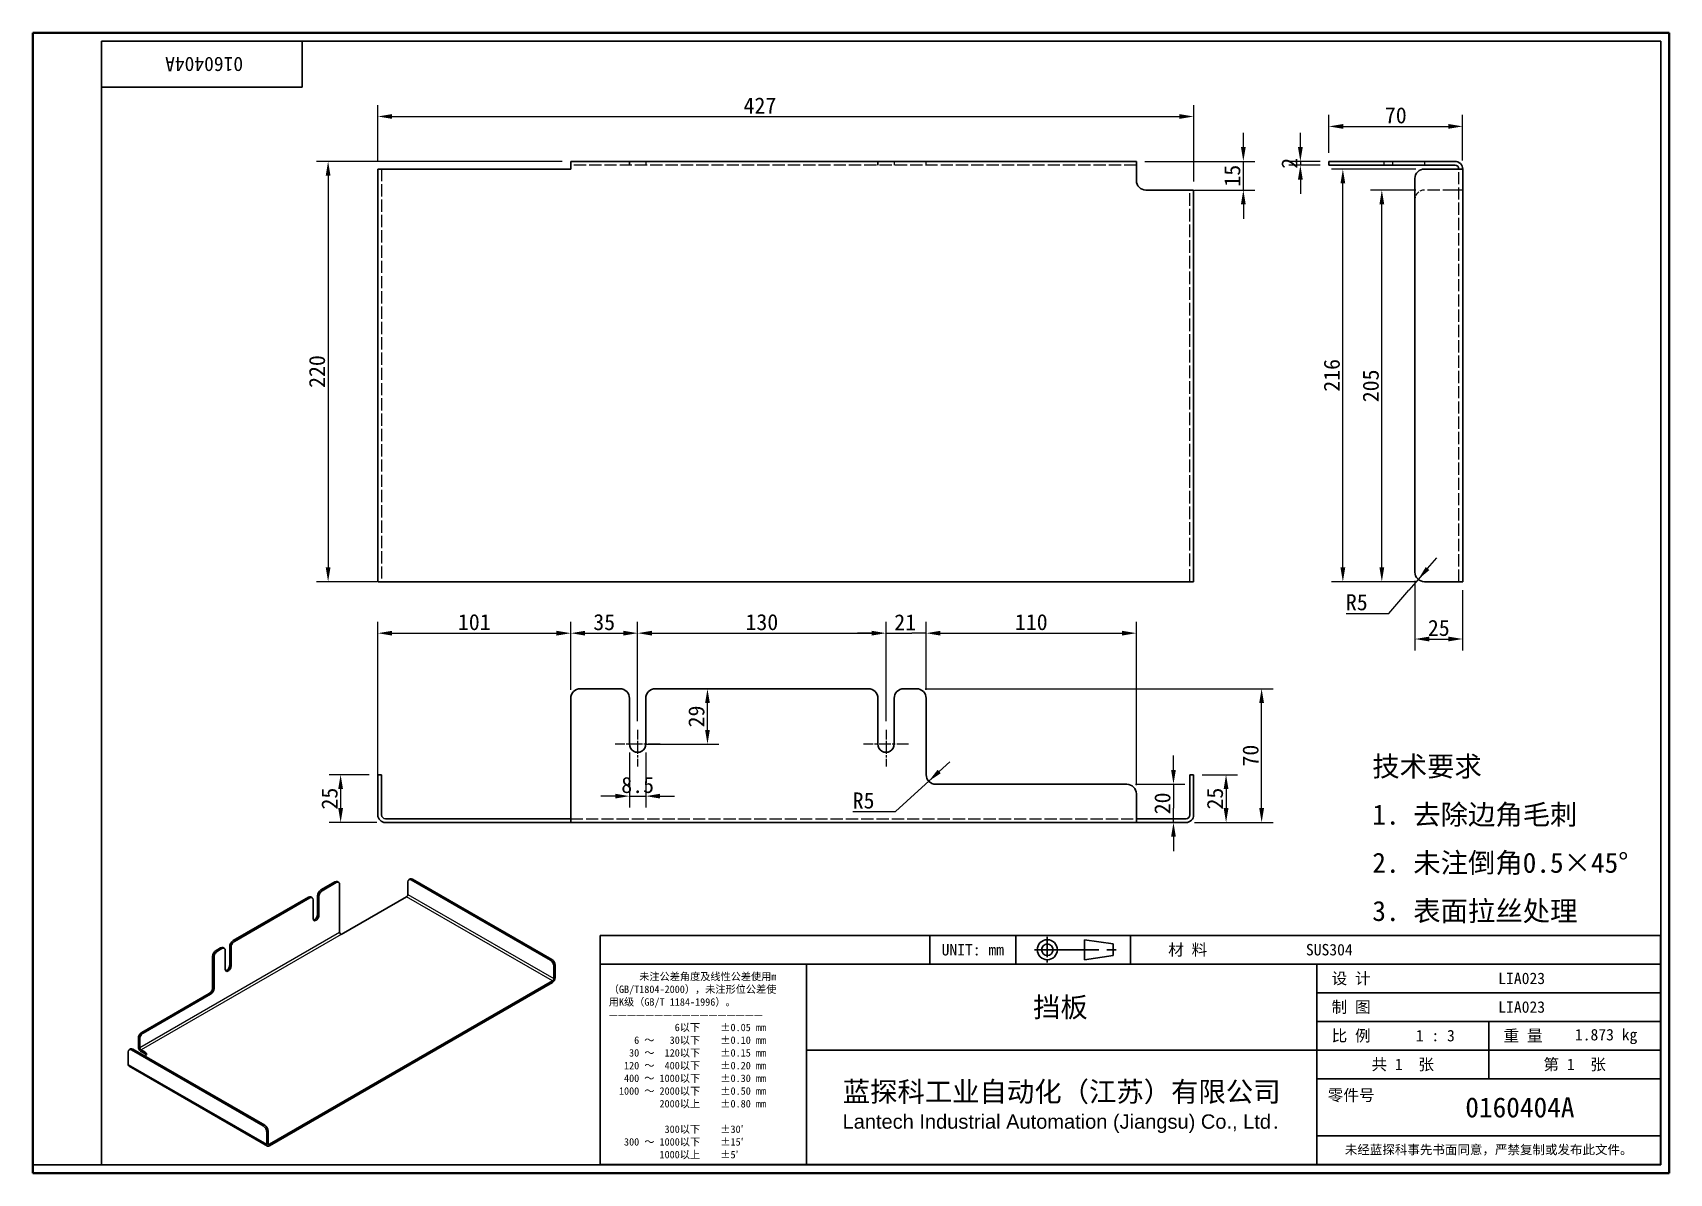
# Model space of a CAD drawing. Header units: millimetres. Extents: x 18 to 875, y 16 to 614.
import ezdxf
from ezdxf.enums import TextEntityAlignment as Align

# ---------------------------------------------------------------- set-up
doc = ezdxf.new("R2010")
doc.units = ezdxf.units.MM
doc.header["$LTSCALE"] = 3
doc.linetypes.add('CHAIN', pattern=[0.3543, 0.2362, -0.0295, 0.0591, -0.0295])
doc.linetypes.add('DASHED', pattern=[0.2067, 0.1654, -0.0413])
for name, color, linetype, lineweight in [('1', 7, 'Continuous', 18), ('可见 (ISO)', 7, 'Continuous', 25), ('可见窄的 (ISO)', 7, 'Continuous', 18), ('图框 (ISO)', 7, 'Continuous', 35), ('标题 (ISO)', 7, 'Continuous', 25)]:
    doc.layers.add(name, color=color, linetype=linetype, lineweight=lineweight)
for name, color, linetype, lineweight, true_color in [('中心标记 (ISO)', 1, 'CHAIN', 18, 0xff0000), ('尺寸 (ISO)', 7, 'Continuous', 18, 0x008000), ('符号 (ISO)', 7, 'Continuous', 18, 0x008000), ('隐藏 (ISO)', 5, 'DASHED', 18, 0x0000ff)]:
    doc.layers.add(name, color=color, linetype=linetype, lineweight=lineweight, true_color=true_color)
doc.styles.add('文本样式164', font='SimSun.ttf')
doc.styles.add('文本样式165', font='SimSun.ttf')
doc.styles.add('文本样式74', font='SimSun.ttf')
doc.styles.add('最新国标', font='simfang.ttf')
doc.styles.add('注释文本 (ISO)', font='simfang.ttf')
doc.dimstyles.new('默认 (GB)', dxfattribs={"dimscale": 3, "dimtxt": 2.8, "dimasz": 2.5, "dimexe": 2, "dimexo": 1.5, "dimgap": 0.5, "dimtad": 1, "dimtoh": 1, "dimdsep": 46, "dimtxsty": '最新国标', "dimcen": 0.09, "dimdle": 10, "dimclrd": 256, "dimclre": 256, "dimclrt": 256, "dimaunit": 1, "dimadec": 3, "dimazin": 2, "dimtfac": 0.535714, "dimtdec": 3, "dimtmove": 0, "dimatfit": 3, "dimfxl": 0, "dimtolj": 1, "dimlwd": -1, "dimlwe": -1, "dimarcsym": 0})

# ---------------------------------------------------------------- blocks, each defined once
blk = doc.blocks.new('图框 最新国标')
at = {"layer": '图框 (ISO)'}
for p, q in [((6, 7), (6, 204.5)), ((6, 204.5), (291.5, 204.5)), ((291.5, 204.5), (291.5, 5.5)), ((6, 7), (6, 5.5)), ((6, 7), (6, 5.5)), ((291.5, 5.5), (6, 5.5))]:
    blk.add_line(p, q, dxfattribs=at)
at = {"layer": '图框 (ISO)', "color": 7, "linetype": 'Continuous', "lineweight": 25}
for p, q in [((18, 203), (290, 203)), ((18, 7), (18, 203)), ((18, 203), (290, 203)), ((53, 203), (53, 195)), ((290, 203), (290, 7)), ((290, 203), (290, 7)), ((53, 195), (18, 195)), ((290, 7), (6, 7)), ((290, 7), (18, 7))]:
    blk.add_line(p, q, dxfattribs=at)
at = {"layer": '图框 (ISO)', "style": '文本样式74'}
blk.add_attdef('零件代号_001', (42.7, 200.25), '', height=2.5, rotation=180, dxfattribs=at)
blk = doc.blocks.new('标题栏 副本 副本 最新国标')
at = {"layer": '标题 (ISO)'}
for p, q in [((381.98, -183.84), (196.98, -183.84)), ((196.98, -183.84), (196.98, -223.84)), ((254.48, -183.84), (254.48, -188.84)), ((269.48, -183.84), (269.48, -188.84)), ((281.48, -188.09), (281.48, -184.59)), ((281.48, -184.59), (286.48, -185.34)), ((286.48, -185.34), (286.48, -187.34)), ((289.48, -183.84), (289.48, -188.84)), ((381.98, -223.84), (381.98, -183.84)), ((383.48, -183.84), (383.48, -225.34)), ((286.48, -187.34), (281.48, -188.09)), ((196.98, -188.84), (381.98, -188.84)), ((232.98, -188.84), (232.98, -223.84)), ((321.98, -188.84), (321.98, -223.84)), ((321.98, -193.84), (381.98, -193.84)), ((321.98, -198.84), (381.98, -198.84)), ((351.98, -198.84), (351.98, -208.84)), ((321.98, -203.84), (232.98, -203.84)), ((321.98, -203.84), (381.98, -203.84)), ((321.98, -208.84), (381.98, -208.84)), ((321.98, -218.84), (381.98, -218.84)), ((196.98, -223.84), (381.98, -223.84)), ((383.48, -225.34), (196.98, -225.34))]:
    blk.add_line(p, q, dxfattribs=at)
at = {"layer": '标题 (ISO)', "linetype": 'CHAIN', "ltscale": 5.000333}
blk.add_line((274.98, -184.09), (274.98, -188.59), dxfattribs=at)
at = {"layer": '标题 (ISO)', "linetype": 'CHAIN', "ltscale": 15.834605}
blk.add_line((272.73, -186.34), (286.98, -186.34), dxfattribs=at)
at = {"layer": '标题 (ISO)'}
for radius in [1.75, 1]:
    blk.add_circle((274.98, -186.34), radius, dxfattribs=at)
at = {"layer": '1', "style": '文本样式164'}
for s, p in [('UNIT: mm', (261.98, -186.34)), ('材 料', (299.48, -186.34)), ('设 计', (327.98, -191.34)), ('制 图', (327.98, -196.34)), ('比 例', (327.98, -201.34)), ('重 量', (357.98, -201.34)), ('共 1  张', (336.98, -206.34)), ('第 1  张', (366.98, -206.34))]:
    blk.add_text(s, height=2, dxfattribs=at).set_placement(p, align=Align.MIDDLE_CENTER)
at = {"layer": '标题 (ISO)', "style": '注释文本 (ISO)'}
for s, insert, char_height, attachment_point, line_spacing_factor in [('\\fSimSun|b0|i0;{\\H1.3000;      未注公差角度及线性公差使用m\\P}\\fSimSun|b0|i0;{\\H1.3000;（GB/T1804-2000），未注形位公差使\\P}\\fSimSun|b0|i0;{\\H1.3000;用K级（GB/T 1184-1996）。\\P}\\fSimSun|b0|i0;{\\H1.3000;—————————————————\\P}\\fSimSun|b0|i0;{\\H1.3000;             6以下    ±0.05 mm\\P}\\fSimSun|b0|i0;{\\H1.3000;     6 ～   30以下    ±0.10 mm\\P}\\fSimSun|b0|i0;{\\H1.3000;    30 ～  120以下    ±0.15 mm\\P}\\fSimSun|b0|i0;{\\H1.3000;   120 ～  400以下    ±0.20 mm\\P}\\fSimSun|b0|i0;{\\H1.3000;   400 ～ 1000以下    ±0.30 mm\\P}\\fSimSun|b0|i0;{\\H1.3000;  1000 ～ 2000以下    ±0.50 mm\\P}\\fSimSun|b0|i0;{\\H1.3000;          2000以上    ±0.80 mm\\P}\\fSimSun|b0|i0;{\\H1.3000;\\P}\\fSimSun|b0|i0;{\\H1.3000;           300以下    ±30′\\P}\\fSimSun|b0|i0;{\\H1.3000;   300 ～ 1000以下    ±15′\\P}\\fSimSun|b0|i0;{\\H1.3000;          1000以上    ±5′}', (198.48, -206.63), 1.3, 4, 1.023913), ('{\\fMicrosoft YaHei|b0|i0|c134|p34;\\H1.75x;蓝探科工业自动化（江苏）有限公司\\P\\fArial|b0|i0|c0|p34;\\H0.71429x;Lantech Industrial Automation (Jiangsu) Co., Ltd\\fFangSong|b0|i0|c134|p49;.\\H1.15195x; }', (277.48, -213.84), 2, 5, 0.978695)]:
    blk.add_mtext(s, dxfattribs=dict(at, insert=insert, char_height=char_height, attachment_point=attachment_point, line_spacing_factor=line_spacing_factor))
at = {"layer": '标题 (ISO)', "attachment_point": 5, "style": '注释文本 (ISO)'}
for s, insert, char_height in [('\\fFangSong|b0|i0;零件号', (327.98, -211.84), 2), ('\\fSimSun|b0|i0;{\\H1.6000;未经蓝探科事先书面同意，严禁复制或发布此文件。}', (351.98, -221.34), 1.6)]:
    blk.add_mtext(s, dxfattribs=dict(at, insert=insert, char_height=char_height))
at = {"layer": '标题 (ISO)'}
for tag, p, height, style in [('材料_001', (320.09, -187.33), 2, '注释文本 (ISO)'), ('设计人_001', (353.65, -192.33), 2, '注释文本 (ISO)'), ('库存编号_001', (272.5, -198.11), 3.5, '文本样式165'), ('设计人_001', (353.65, -197.33), 2, '注释文本 (ISO)'), ('视图比例_001', (339.26, -202.33), 2, '注释文本 (ISO)'), ('质量\\P3;_001', (367.02, -202.16), 2, '注释文本 (ISO)'), ('零件代号_001', (347.9, -215.59), 3.5, '文本样式165')]:
    blk.add_attdef(tag, p, '', height=height, dxfattribs=dict(at, style=style))
blk = doc.blocks.new('*D5')
at = {"layer": 'Defpoints', "color": 0, "transparency": 16777216}
for p in [(299.59, 546.15), (172.59, 326.15), (202.59, 326.15)]:
    blk.add_point(p, dxfattribs=at)
at = {"layer": '尺寸 (ISO)', "color": 116, "true_color": 0x00803f, "transparency": 16777216}
for p, q in [((295.09, 546.15), (166.59, 546.15)), ((172.59, 538.65), (172.59, 333.65)), ((198.09, 326.15), (166.59, 326.15))]:
    blk.add_line(p, q, dxfattribs=at)
for points in [[(171.34, 538.65), (173.84, 538.65), (172.59, 546.15)], [(171.34, 333.65), (173.84, 333.65), (172.59, 326.15)]]:
    blk.add_solid(points, dxfattribs=at)
at = {"layer": '尺寸 (ISO)', "transparency": 16777216, "insert": (166.84, 436.15), "char_height": 8.4, "attachment_point": 5, "rotation": 90, "style": '最新国标'}
blk.add_mtext('\\A1;220', dxfattribs=at)
blk = doc.blocks.new('*D6')
at = {"layer": 'Defpoints', "color": 0, "transparency": 16777216}
for p in [(625.59, 569.66), (198.59, 542.15), (625.59, 531.15)]:
    blk.add_point(p, dxfattribs=at)
at = {"layer": '尺寸 (ISO)', "color": 116, "true_color": 0x00803f, "transparency": 16777216}
for p, q in [((198.59, 546.65), (198.59, 575.66)), ((625.59, 535.65), (625.59, 575.66)), ((206.09, 569.66), (618.09, 569.66))]:
    blk.add_line(p, q, dxfattribs=at)
for points in [[(206.09, 570.91), (206.09, 568.41), (198.59, 569.66)], [(618.09, 570.91), (618.09, 568.41), (625.59, 569.66)]]:
    blk.add_solid(points, dxfattribs=at)
at = {"layer": '尺寸 (ISO)', "transparency": 16777216, "insert": (398.59, 575.41), "char_height": 8.4, "attachment_point": 5, "style": '最新国标'}
blk.add_mtext('\\A1;427', dxfattribs=at)
blk = doc.blocks.new('*D7')
at = {"layer": 'Defpoints', "color": 0, "transparency": 16777216}
for p in [(595.59, 546.15), (651.59, 546.15), (621.59, 531.15)]:
    blk.add_point(p, dxfattribs=at)
at = {"layer": '尺寸 (ISO)', "color": 116, "true_color": 0x00803f, "transparency": 16777216}
for p, q in [((651.59, 553.65), (651.59, 561.15)), ((600.09, 546.15), (657.59, 546.15)), ((651.59, 531.15), (651.59, 546.15)), ((626.09, 531.15), (657.59, 531.15)), ((651.59, 523.65), (651.59, 516.15))]:
    blk.add_line(p, q, dxfattribs=at)
for points in [[(650.34, 553.65), (652.84, 553.65), (651.59, 546.15)], [(650.34, 523.65), (652.84, 523.65), (651.59, 531.15)]]:
    blk.add_solid(points, dxfattribs=at)
at = {"layer": '尺寸 (ISO)', "transparency": 16777216, "insert": (645.84, 538.65), "char_height": 8.4, "attachment_point": 5, "rotation": 90, "style": '最新国标'}
blk.add_mtext('\\A1;15', dxfattribs=at)
blk = doc.blocks.new('*D8')
at = {"layer": 'Defpoints', "color": 0, "transparency": 16777216}
for p in [(703.67, 542.15), (746.37, 542.15), (746.37, 326.15)]:
    blk.add_point(p, dxfattribs=at)
at = {"layer": '尺寸 (ISO)', "color": 116, "true_color": 0x00803f, "transparency": 16777216}
for p, q in [((741.87, 542.15), (697.67, 542.15)), ((703.67, 333.65), (703.67, 534.65)), ((741.87, 326.15), (697.67, 326.15))]:
    blk.add_line(p, q, dxfattribs=at)
for points in [[(702.42, 534.65), (704.92, 534.65), (703.67, 542.15)], [(702.42, 333.65), (704.92, 333.65), (703.67, 326.15)]]:
    blk.add_solid(points, dxfattribs=at)
at = {"layer": '尺寸 (ISO)', "transparency": 16777216, "insert": (697.92, 434.15), "char_height": 8.4, "attachment_point": 5, "rotation": 90, "style": '最新国标'}
blk.add_mtext('\\A1;216', dxfattribs=at)
blk = doc.blocks.new('*D9')
at = {"layer": 'Defpoints', "color": 0, "transparency": 16777216}
for p in [(724.06, 531.15), (746.37, 531.15), (746.37, 326.15)]:
    blk.add_point(p, dxfattribs=at)
at = {"layer": '尺寸 (ISO)', "color": 116, "true_color": 0x00803f, "transparency": 16777216}
for p, q in [((741.87, 531.15), (718.06, 531.15)), ((724.06, 333.65), (724.06, 523.65)), ((741.87, 326.15), (718.06, 326.15))]:
    blk.add_line(p, q, dxfattribs=at)
for points in [[(722.81, 523.65), (725.31, 523.65), (724.06, 531.15)], [(722.81, 333.65), (725.31, 333.65), (724.06, 326.15)]]:
    blk.add_solid(points, dxfattribs=at)
at = {"layer": '尺寸 (ISO)', "transparency": 16777216, "insert": (718.31, 428.65), "char_height": 8.4, "attachment_point": 5, "rotation": 90, "style": '最新国标'}
blk.add_mtext('\\A1;205', dxfattribs=at)
blk = doc.blocks.new('*D10')
at = {"layer": 'Defpoints', "color": 0, "transparency": 16777216}
for p in [(741.37, 331.15), (766.37, 326.15), (766.37, 296.15)]:
    blk.add_point(p, dxfattribs=at)
at = {"layer": '尺寸 (ISO)', "color": 116, "true_color": 0x00803f, "transparency": 16777216}
for p, q in [((741.37, 326.65), (741.37, 290.15)), ((766.37, 321.65), (766.37, 290.15)), ((748.87, 296.15), (758.87, 296.15))]:
    blk.add_line(p, q, dxfattribs=at)
for points in [[(748.87, 297.4), (748.87, 294.9), (741.37, 296.15)], [(758.87, 297.4), (758.87, 294.9), (766.37, 296.15)]]:
    blk.add_solid(points, dxfattribs=at)
at = {"layer": '尺寸 (ISO)', "transparency": 16777216, "insert": (753.87, 301.9), "char_height": 8.4, "attachment_point": 5, "style": '最新国标'}
blk.add_mtext('\\A1;25', dxfattribs=at)
blk = doc.blocks.new('*D11')
at = {"layer": 'Defpoints', "color": 0, "transparency": 16777216}
for p in [(766.37, 564.46), (696.37, 546.15), (766.37, 542.15)]:
    blk.add_point(p, dxfattribs=at)
at = {"layer": '尺寸 (ISO)', "color": 116, "true_color": 0x00803f, "transparency": 16777216}
for p, q in [((696.37, 550.65), (696.37, 570.46)), ((766.37, 546.65), (766.37, 570.46)), ((703.87, 564.46), (758.87, 564.46))]:
    blk.add_line(p, q, dxfattribs=at)
for points in [[(703.87, 565.71), (703.87, 563.21), (696.37, 564.46)], [(758.87, 565.71), (758.87, 563.21), (766.37, 564.46)]]:
    blk.add_solid(points, dxfattribs=at)
at = {"layer": '尺寸 (ISO)', "transparency": 16777216, "insert": (731.37, 570.21), "char_height": 8.4, "attachment_point": 5, "style": '最新国标'}
blk.add_mtext('\\A1;70', dxfattribs=at)
blk = doc.blocks.new('*D12')
at = {"layer": 'Defpoints', "color": 0, "transparency": 16777216}
for p in [(681.43, 544.15), (696.37, 546.15), (696.37, 544.15)]:
    blk.add_point(p, dxfattribs=at)
at = {"layer": '尺寸 (ISO)', "color": 116, "true_color": 0x00803f, "transparency": 16777216}
for p, q in [((681.43, 553.65), (681.43, 561.15)), ((691.87, 546.15), (675.43, 546.15)), ((691.87, 544.15), (675.43, 544.15)), ((681.43, 546.15), (681.43, 544.15)), ((681.43, 536.65), (681.43, 529.15))]:
    blk.add_line(p, q, dxfattribs=at)
for points in [[(680.18, 553.65), (682.68, 553.65), (681.43, 546.15)], [(680.18, 536.65), (682.68, 536.65), (681.43, 544.15)]]:
    blk.add_solid(points, dxfattribs=at)
at = {"layer": '尺寸 (ISO)', "transparency": 16777216, "insert": (675.73, 545.15), "char_height": 8.4, "attachment_point": 5, "rotation": 90, "style": '最新国标'}
blk.add_mtext('\\A1;2', dxfattribs=at)
blk = doc.blocks.new('*D13')
at = {"layer": 'Defpoints', "color": 0, "transparency": 16777216}
for p in [(743.11, 327.37), (746.37, 331.15)]:
    blk.add_point(p, dxfattribs=at)
at = {"layer": '尺寸 (ISO)', "color": 116, "true_color": 0x00803f, "transparency": 16777216}
for p, q in [((748.01, 333.04), (752.91, 338.72)), ((743.11, 327.37), (738.2, 321.69)), ((746.37, 331.15), (743.11, 327.37)), ((727.75, 309.58), (738.2, 321.69)), ((705.39, 309.58), (727.75, 309.58))]:
    blk.add_line(p, q, dxfattribs=at)
blk.add_solid([(747.06, 333.86), (748.95, 332.23), (743.11, 327.37)], dxfattribs=at)
at = {"layer": '尺寸 (ISO)', "transparency": 16777216, "insert": (710.96, 315.33), "char_height": 8.4, "attachment_point": 5, "style": '最新国标'}
blk.add_mtext('\\A1;R5', dxfattribs=at)
blk = doc.blocks.new('*D14')
at = {"layer": 'Defpoints', "color": 0, "transparency": 16777216}
for p in [(299.59, 299.2), (299.59, 265.11), (198.59, 220.11)]:
    blk.add_point(p, dxfattribs=at)
at = {"layer": '尺寸 (ISO)', "color": 116, "true_color": 0x00803f, "transparency": 16777216}
for p, q in [((198.59, 224.61), (198.59, 305.2)), ((299.59, 269.61), (299.59, 305.2)), ((206.09, 299.2), (292.09, 299.2))]:
    blk.add_line(p, q, dxfattribs=at)
for points in [[(206.09, 300.45), (206.09, 297.95), (198.59, 299.2)], [(292.09, 300.45), (292.09, 297.95), (299.59, 299.2)]]:
    blk.add_solid(points, dxfattribs=at)
at = {"layer": '尺寸 (ISO)', "transparency": 16777216, "insert": (249.09, 304.95), "char_height": 8.4, "attachment_point": 5, "style": '最新国标'}
blk.add_mtext('\\A1;101', dxfattribs=at)
blk = doc.blocks.new('*D15')
at = {"layer": 'Defpoints', "color": 0, "transparency": 16777216}
for p in [(334.59, 299.2), (299.59, 265.11), (334.59, 248.61)]:
    blk.add_point(p, dxfattribs=at)
at = {"layer": '尺寸 (ISO)', "color": 116, "true_color": 0x00803f, "transparency": 16777216}
for p, q in [((299.59, 269.61), (299.59, 305.2)), ((334.59, 253.11), (334.59, 305.2)), ((307.09, 299.2), (327.09, 299.2))]:
    blk.add_line(p, q, dxfattribs=at)
for points in [[(307.09, 300.45), (307.09, 297.95), (299.59, 299.2)], [(327.09, 300.45), (327.09, 297.95), (334.59, 299.2)]]:
    blk.add_solid(points, dxfattribs=at)
at = {"layer": '尺寸 (ISO)', "transparency": 16777216, "insert": (317.09, 304.95), "char_height": 8.4, "attachment_point": 5, "style": '最新国标'}
blk.add_mtext('\\A1;35', dxfattribs=at)
blk = doc.blocks.new('*D16')
at = {"layer": 'Defpoints', "color": 0, "transparency": 16777216}
for p in [(464.59, 299.2), (334.59, 248.61), (464.59, 248.61)]:
    blk.add_point(p, dxfattribs=at)
at = {"layer": '尺寸 (ISO)', "color": 116, "true_color": 0x00803f, "transparency": 16777216}
for p, q in [((334.59, 253.11), (334.59, 305.2)), ((464.59, 253.11), (464.59, 305.2)), ((342.09, 299.2), (457.09, 299.2))]:
    blk.add_line(p, q, dxfattribs=at)
for points in [[(342.09, 300.45), (342.09, 297.95), (334.59, 299.2)], [(457.09, 300.45), (457.09, 297.95), (464.59, 299.2)]]:
    blk.add_solid(points, dxfattribs=at)
at = {"layer": '尺寸 (ISO)', "transparency": 16777216, "insert": (399.59, 304.95), "char_height": 8.4, "attachment_point": 5, "style": '最新国标'}
blk.add_mtext('\\A1;130', dxfattribs=at)
blk = doc.blocks.new('*D17')
at = {"layer": 'Defpoints', "color": 0, "transparency": 16777216}
for p in [(485.59, 299.2), (485.59, 265.11), (464.59, 248.61)]:
    blk.add_point(p, dxfattribs=at)
at = {"layer": '尺寸 (ISO)', "color": 116, "true_color": 0x00803f, "transparency": 16777216}
for p, q in [((464.59, 253.11), (464.59, 305.2)), ((485.59, 269.61), (485.59, 305.2)), ((457.09, 299.2), (449.59, 299.2)), ((464.59, 299.2), (472.09, 299.2)), ((472.09, 299.2), (478.09, 299.2)), ((485.59, 299.2), (478.09, 299.2)), ((493.09, 299.2), (500.59, 299.2))]:
    blk.add_line(p, q, dxfattribs=at)
for points in [[(457.09, 300.45), (457.09, 297.95), (464.59, 299.2)], [(493.09, 300.45), (493.09, 297.95), (485.59, 299.2)]]:
    blk.add_solid(points, dxfattribs=at)
at = {"layer": '尺寸 (ISO)', "transparency": 16777216, "insert": (474.59, 304.9), "char_height": 8.4, "attachment_point": 5, "style": '最新国标'}
blk.add_mtext('\\A1;21', dxfattribs=at)
blk = doc.blocks.new('*D18')
at = {"layer": 'Defpoints', "color": 0, "transparency": 16777216}
for p in [(595.59, 299.2), (485.59, 265.11), (595.59, 215.11)]:
    blk.add_point(p, dxfattribs=at)
at = {"layer": '尺寸 (ISO)', "color": 116, "true_color": 0x00803f, "transparency": 16777216}
for p, q in [((485.59, 269.61), (485.59, 305.2)), ((595.59, 219.61), (595.59, 305.2)), ((493.09, 299.2), (588.09, 299.2))]:
    blk.add_line(p, q, dxfattribs=at)
for points in [[(493.09, 300.45), (493.09, 297.95), (485.59, 299.2)], [(588.09, 300.45), (588.09, 297.95), (595.59, 299.2)]]:
    blk.add_solid(points, dxfattribs=at)
at = {"layer": '尺寸 (ISO)', "transparency": 16777216, "insert": (540.59, 304.95), "char_height": 8.4, "attachment_point": 5, "style": '最新国标'}
blk.add_mtext('\\A1;110', dxfattribs=at)
blk = doc.blocks.new('*D19')
at = {"layer": 'Defpoints', "color": 0, "transparency": 16777216}
for p in [(590.59, 220.11), (615.02, 200.11), (621.59, 200.11)]:
    blk.add_point(p, dxfattribs=at)
at = {"layer": '尺寸 (ISO)', "color": 116, "true_color": 0x00803f, "transparency": 16777216}
for p, q in [((615.02, 227.61), (615.02, 235.11)), ((595.09, 220.11), (621.02, 220.11)), ((615.02, 220.11), (615.02, 212.61)), ((615.02, 212.61), (615.02, 207.61)), ((615.02, 200.11), (615.02, 207.61)), ((617.09, 200.11), (609.02, 200.11)), ((615.02, 192.61), (615.02, 185.11))]:
    blk.add_line(p, q, dxfattribs=at)
for points in [[(613.77, 227.61), (616.27, 227.61), (615.02, 220.11)], [(613.77, 192.61), (616.27, 192.61), (615.02, 200.11)]]:
    blk.add_solid(points, dxfattribs=at)
at = {"layer": '尺寸 (ISO)', "transparency": 16777216, "insert": (609.27, 210.11), "char_height": 8.4, "attachment_point": 5, "rotation": 90, "style": '最新国标'}
blk.add_mtext('\\A1;20', dxfattribs=at)
blk = doc.blocks.new('*D20')
at = {"layer": 'Defpoints', "color": 0, "transparency": 16777216}
for p in [(480.59, 270.11), (661.15, 270.11), (621.59, 200.11)]:
    blk.add_point(p, dxfattribs=at)
at = {"layer": '尺寸 (ISO)', "color": 116, "true_color": 0x00803f, "transparency": 16777216}
for p, q in [((485.09, 270.11), (667.15, 270.11)), ((661.15, 207.61), (661.15, 262.61)), ((626.09, 200.11), (667.15, 200.11))]:
    blk.add_line(p, q, dxfattribs=at)
for points in [[(659.9, 262.61), (662.4, 262.61), (661.15, 270.11)], [(659.9, 207.61), (662.4, 207.61), (661.15, 200.11)]]:
    blk.add_solid(points, dxfattribs=at)
at = {"layer": '尺寸 (ISO)', "transparency": 16777216, "insert": (655.4, 235.11), "char_height": 8.4, "attachment_point": 5, "rotation": 90, "style": '最新国标'}
blk.add_mtext('\\A1;70', dxfattribs=at)
blk = doc.blocks.new('*D21')
at = {"layer": 'Defpoints', "color": 0, "transparency": 16777216}
for p in [(490.59, 225.11), (486.91, 221.72)]:
    blk.add_point(p, dxfattribs=at)
at = {"layer": '尺寸 (ISO)', "color": 116, "true_color": 0x00803f, "transparency": 16777216}
for p, q in [((492.43, 226.8), (497.94, 231.88)), ((490.59, 225.11), (486.91, 221.72)), ((469.62, 205.81), (481.39, 216.64)), ((486.91, 221.72), (481.39, 216.64)), ((447.27, 205.81), (469.62, 205.81))]:
    blk.add_line(p, q, dxfattribs=at)
blk.add_solid([(491.58, 227.72), (493.27, 225.88), (486.91, 221.72)], dxfattribs=at)
at = {"layer": '尺寸 (ISO)', "transparency": 16777216, "insert": (452.84, 211.55), "char_height": 8.4, "attachment_point": 5, "style": '最新国标'}
blk.add_mtext('\\A1;R5', dxfattribs=at)
blk = doc.blocks.new('*D22')
at = {"layer": 'Defpoints', "color": 0, "transparency": 16777216}
for p in [(330.34, 241.25), (338.84, 241.25), (338.84, 213.91)]:
    blk.add_point(p, dxfattribs=at)
at = {"layer": '尺寸 (ISO)', "color": 116, "true_color": 0x00803f, "transparency": 16777216}
for p, q in [((330.34, 236.75), (330.34, 207.91)), ((338.84, 236.75), (338.84, 207.91)), ((322.84, 213.91), (315.34, 213.91)), ((330.34, 213.91), (338.84, 213.91)), ((346.34, 213.91), (353.84, 213.91))]:
    blk.add_line(p, q, dxfattribs=at)
for points in [[(322.84, 215.16), (322.84, 212.66), (330.34, 213.91)], [(346.34, 215.16), (346.34, 212.66), (338.84, 213.91)]]:
    blk.add_solid(points, dxfattribs=at)
at = {"layer": '尺寸 (ISO)', "transparency": 16777216, "insert": (334.59, 219.69), "char_height": 8.4, "attachment_point": 5, "style": '最新国标'}
blk.add_mtext('\\A1;8.5', dxfattribs=at)
blk = doc.blocks.new('*D23')
at = {"layer": 'Defpoints', "color": 0, "transparency": 16777216}
for p in [(371.13, 270.11), (375.01, 270.11), (334.59, 241.11)]:
    blk.add_point(p, dxfattribs=at)
at = {"layer": '尺寸 (ISO)', "color": 116, "true_color": 0x00803f, "transparency": 16777216}
for p, q in [((371.13, 248.61), (371.13, 262.61)), ((339.09, 241.11), (377.13, 241.11))]:
    blk.add_line(p, q, dxfattribs=at)
for points in [[(369.88, 262.61), (372.38, 262.61), (371.13, 270.11)], [(369.88, 248.61), (372.38, 248.61), (371.13, 241.11)]]:
    blk.add_solid(points, dxfattribs=at)
at = {"layer": '尺寸 (ISO)', "transparency": 16777216, "insert": (365.38, 255.61), "char_height": 8.4, "attachment_point": 5, "rotation": 90, "style": '最新国标'}
blk.add_mtext('\\A1;29', dxfattribs=at)
blk = doc.blocks.new('*D24')
at = {"layer": 'Defpoints', "color": 0, "transparency": 16777216}
for p in [(625.59, 225.11), (621.59, 200.11), (642.54, 200.11)]:
    blk.add_point(p, dxfattribs=at)
at = {"layer": '尺寸 (ISO)', "color": 116, "true_color": 0x00803f, "transparency": 16777216}
for p, q in [((630.09, 225.11), (648.54, 225.11)), ((642.54, 217.61), (642.54, 207.61)), ((626.09, 200.11), (648.54, 200.11))]:
    blk.add_line(p, q, dxfattribs=at)
for points in [[(641.29, 217.61), (643.79, 217.61), (642.54, 225.11)], [(641.29, 207.61), (643.79, 207.61), (642.54, 200.11)]]:
    blk.add_solid(points, dxfattribs=at)
at = {"layer": '尺寸 (ISO)', "transparency": 16777216, "insert": (636.79, 212.61), "char_height": 8.4, "attachment_point": 5, "rotation": 90, "style": '最新国标'}
blk.add_mtext('\\A1;25', dxfattribs=at)
blk = doc.blocks.new('*D25')
at = {"layer": 'Defpoints', "color": 0, "transparency": 16777216}
for p in [(198.59, 225.11), (179.14, 200.11), (202.59, 200.11)]:
    blk.add_point(p, dxfattribs=at)
at = {"layer": '尺寸 (ISO)', "color": 116, "true_color": 0x00803f, "transparency": 16777216}
for p, q in [((194.09, 225.11), (173.14, 225.11)), ((179.14, 217.61), (179.14, 207.61)), ((198.09, 200.11), (173.14, 200.11))]:
    blk.add_line(p, q, dxfattribs=at)
for points in [[(177.89, 217.61), (180.39, 217.61), (179.14, 225.11)], [(177.89, 207.61), (180.39, 207.61), (179.14, 200.11)]]:
    blk.add_solid(points, dxfattribs=at)
at = {"layer": '尺寸 (ISO)', "transparency": 16777216, "insert": (173.39, 212.61), "char_height": 8.4, "attachment_point": 5, "rotation": 90, "style": '最新国标'}
blk.add_mtext('\\A1;25', dxfattribs=at)

msp = doc.modelspace()

# ---------------------------------------------------------------- linework, layer by layer
at = {"layer": '中心标记 (ISO)', "ltscale": 7.131073}
for p, q in [((334.5868, 248.6078), (334.5868, 229.3553)), ((464.5868, 248.6078), (464.5868, 229.3553))]:
    msp.add_line(p, q, dxfattribs=at)
at = {"layer": '中心标记 (ISO)', "ltscale": 8.70621}
for p, q in [((346.3393, 241.1078), (322.8343, 241.1078)), ((476.3393, 241.1078), (452.8343, 241.1078))]:
    msp.add_line(p, q, dxfattribs=at)
at = {"layer": '可见 (ISO)'}
for p, q in [((198.5868, 326.1519), (198.5868, 542.1519)), ((202.5868, 542.1519), (198.5868, 542.1519)), ((299.5868, 542.1519), (202.5868, 542.1519)), ((299.5868, 546.1519), (595.5868, 546.1519)), ((299.5868, 542.1519), (299.5868, 546.1519)), ((595.5868, 546.1519), (595.5868, 542.1519)), ((595.5868, 536.1519), (595.5868, 542.1519)), ((696.3728, 546.1519), (701.3728, 546.1519)), ((696.3728, 546.1519), (696.3728, 544.1519)), ((701.3728, 544.1519), (696.3728, 544.1519)), ((701.3728, 546.1519), (762.3728, 546.1519)), ((762.3728, 544.1519), (701.3728, 544.1519)), ((746.3728, 542.1519), (762.3728, 542.1519)), ((766.3728, 542.1519), (762.3728, 542.1519)), ((766.3728, 542.1519), (766.3728, 326.1519)), ((621.5868, 531.1519), (600.5868, 531.1519)), ((625.5868, 531.1519), (621.5868, 531.1519)), ((625.5868, 531.1519), (625.5868, 326.1519)), ((741.3728, 331.1519), (741.3728, 537.1519)), ((198.5868, 326.1519), (202.5868, 326.1519)), ((621.5868, 326.1519), (202.5868, 326.1519)), ((621.5868, 326.1519), (625.5868, 326.1519)), ((762.3728, 326.1519), (746.3728, 326.1519)), ((762.3728, 326.1519), (766.3728, 326.1519)), ((304.5868, 270.1078), (325.3368, 270.1078)), ((343.8368, 270.1078), (455.3368, 270.1078)), ((473.8368, 270.1078), (480.5868, 270.1078)), ((299.5868, 265.1078), (299.5868, 204.1078)), ((330.3368, 241.2536), (330.3368, 265.1078)), ((338.8368, 265.1078), (338.8368, 241.2536)), ((460.3368, 241.2536), (460.3368, 265.1078)), ((468.8368, 265.1078), (468.8368, 241.2536)), ((485.5868, 225.1078), (485.5868, 265.1078)), ((198.5868, 220.1078), (198.5868, 225.1078)), ((200.5868, 225.1078), (198.5868, 225.1078)), ((200.5868, 225.1078), (200.5868, 220.1078)), ((625.5868, 225.1078), (623.5868, 225.1078)), ((623.5868, 220.1078), (623.5868, 225.1078)), ((625.5868, 225.1078), (625.5868, 220.1078)), ((198.5868, 220.1078), (198.5868, 204.1078)), ((200.5868, 204.1078), (200.5868, 220.1078)), ((590.5868, 220.1078), (490.5868, 220.1078)), ((595.5868, 204.1078), (595.5868, 215.1078)), ((623.5868, 204.1078), (623.5868, 220.1078)), ((625.5868, 204.1078), (625.5868, 220.1078)), ((202.5868, 202.1078), (299.5868, 202.1078)), ((299.5868, 200.1078), (202.5868, 200.1078)), ((299.5868, 200.1078), (299.5868, 204.1078)), ((595.5868, 200.1078), (299.5868, 200.1078)), ((595.5868, 204.1078), (595.5868, 200.1078)), ((600.5868, 202.1078), (595.5868, 202.1078)), ((595.5868, 200.1078), (600.5868, 200.1078)), ((600.5868, 202.1078), (621.5868, 202.1078)), ((621.5868, 200.1078), (600.5868, 200.1078)), ((176.1598, 169.0292), (168.8236, 164.7936)), ((169.5307, 164.3853), (176.8669, 168.6209)), ((178.1169, 168.7447), (177.4098, 169.153)), ((178.6347, 142.6972), (178.6347, 167.6003)), ((214.3436, 162.4972), (214.3436, 169.0292)), ((214.8613, 170.1736), (215.5684, 170.5819)), ((288.9433, 128.0002), (216.1113, 170.0498)), ((289.6504, 128.4085), (216.8184, 170.458)), ((162.2828, 161.0173), (122.8616, 138.2575)), ((123.5687, 137.8492), (162.9899, 160.609)), ((164.2399, 160.7329), (163.5328, 161.1411)), ((164.7577, 149.85), (164.7577, 159.5884)), ((167.0558, 151.9933), (167.0558, 161.7317)), ((167.7629, 161.3235), (167.7629, 151.585)), ((213.6364, 161.2725), (179.3418, 141.4724)), ((167.7629, 151.585), (167.0558, 151.9933)), ((112.1666, 113.7115), (112.1666, 130.0415)), ((112.8737, 129.6332), (112.8737, 113.3033)), ((116.3209, 134.4812), (113.9344, 133.1033)), ((114.6415, 132.6951), (117.028, 134.0729)), ((118.278, 134.1967), (117.5709, 134.605)), ((118.7957, 123.3139), (118.7957, 133.0523)), ((121.0938, 125.4572), (121.0938, 135.1956)), ((121.801, 134.7873), (121.801, 125.0489)), ((121.801, 125.0489), (121.0938, 125.4572)), ((290.7111, 118.4064), (290.7111, 124.9384)), ((291.4182, 118.8146), (291.4182, 125.3466)), ((141.8651, 31.6536), (290.004, 117.1816)), ((141.8651, 30.8371), (290.004, 116.3651)), ((75.0435, 90.2373), (110.3989, 110.6497)), ((111.106, 110.2414), (75.7506, 89.829)), ((73.2758, 82.6847), (73.2758, 87.1754)), ((73.9829, 86.7671), (73.9829, 82.2764)), ((67.9724, 73.4991), (67.9724, 80.031)), ((69.1973, 81.5837), (68.4902, 81.1755)), ((69.7402, 81.0517), (138.6831, 41.2475)), ((70.4473, 81.4599), (139.3902, 41.6557)), ((74.69, 81.0517), (76.8113, 79.8269)), ((76.8113, 79.0104), (74.69, 80.2352)), ((140.8651, 30.7381), (68.3867, 72.5835)), ((140.4509, 38.1856), (140.4509, 31.6536)), ((141.158, 32.0619), (141.158, 38.5938))]:
    msp.add_line(p, q, dxfattribs=at)
for centre, radius, start, end in [((746.3728, 537.1519), 5, 90, 180), ((762.3728, 542.1519), 4, 0, 90), ((762.3728, 542.1519), 2, 0, 90), ((600.5868, 536.1519), 5, 180, 270), ((746.3728, 331.1519), 5, 180, 270), ((304.5868, 265.1078), 5, 90, 180), ((325.3368, 265.1078), 5, 0, 90), ((343.8368, 265.1078), 5, 90, 180), ((455.3368, 265.1078), 5, 0, 90), ((473.8368, 265.1078), 5, 90, 180), ((480.5868, 265.1078), 5, 0, 90), ((334.5868, 241.1078), 4.2525, 178.0352525, 1.9647475), ((464.5868, 241.1078), 4.2525, 178.0352525, 1.9647475), ((490.5868, 225.1078), 5, 180, 270), ((590.5868, 215.1078), 5, 0, 90), ((202.5868, 204.1078), 4, 180, 270), ((202.5868, 204.1078), 2, 180, 270), ((621.5868, 204.1078), 4, 270, 0), ((621.5868, 204.1078), 2, 270, 0)]:
    msp.add_arc(centre, radius, start, end, dxfattribs=at)
for centre, major_axis, start_param, end_param in [((168.8236, 162.7524), (-1.25, -2.1651), 3.92699082, 5.49778714), ((169.5307, 162.3441), (1.25, 2.1651), 0.78539816, 2.35619449), ((176.1598, 166.9879), (1.25, 2.1651), 0, 0.78539816), ((176.8669, 166.5797), (1.25, 2.1651), 5.49778714, 7.06858347), ((216.1113, 168.0085), (-1.25, 2.1651), 5.49778714, 7.06858347), ((216.8184, 168.4168), (-1.25, 2.1651), 5.49778714, 6.28318531), ((162.2828, 158.9761), (1.25, 2.1651), 0, 0.78539816), ((162.9899, 158.5678), (1.25, 2.1651), 5.49778714, 7.06858347), ((213.6364, 162.0889), (0.5, 0.866), 3.92699082, 5.49778714), ((166.2603, 150.658), (-1.0631, -1.8414), 5.46349583, 8.67367111), ((165.5532, 151.0662), (-1.0631, -1.8414), 0.33901732, 2.3904858), ((122.8616, 136.2162), (-1.25, -2.1651), 3.92699082, 5.49778714), ((123.5687, 135.808), (1.25, 2.1651), 0.78539816, 2.35619449), ((179.3418, 142.2889), (-0.5, 0.866), 0.78539816, 2.35619449), ((113.9344, 131.0621), (-1.25, -2.1651), 3.92699082, 5.49778714), ((114.6415, 130.6538), (1.25, 2.1651), 0.78539816, 2.35619449), ((116.3209, 132.4399), (1.25, 2.1651), 0, 0.78539816), ((117.028, 132.0317), (1.25, 2.1651), 5.49778714, 7.06858347), ((120.2984, 124.1219), (-1.0631, -1.8414), 5.46349583, 8.67367111), ((119.5912, 124.5301), (-1.0631, -1.8414), 0.33901732, 2.3904858), ((288.9433, 125.959), (1.25, -2.1651), 0.78539816, 2.35619449), ((289.6504, 126.3672), (-1.25, 2.1651), 3.92699082, 5.49778714), ((110.3989, 112.6909), (-1.25, -2.1651), 0.78539816, 2.35619449), ((111.106, 112.2827), (1.25, 2.1651), 3.92699082, 5.49778714), ((290.004, 117.9981), (1, 1.7321), 3.92699082, 5.49778714), ((290.004, 117.9981), (0.5, 0.866), 3.92699082, 5.49778714), ((75.0435, 88.196), (-1.25, -2.1651), 3.92699082, 5.49778714), ((75.7506, 87.7878), (1.25, 2.1651), 0.78539816, 2.35619449), ((69.7402, 79.0104), (-1.25, 2.1651), 5.49778714, 7.06858347), ((70.4473, 79.4187), (-1.25, 2.1651), 5.49778714, 6.28318531), ((74.69, 81.8682), (-1, 1.7321), 0.78539816, 2.35619449), ((74.69, 81.8682), (0.5, -0.866), 3.92699082, 5.49778714), ((75.0435, 78.8063), (2.5, 0), 5.49778714, 7.06858347), ((75.0435, 77.9898), (2.5, 0), 0.28675655, 0.78539816), ((69.3867, 74.3156), (-1, -1.7321), 5.49778714, 6.28318531), ((138.6831, 39.2062), (1.25, -2.1651), 0.78539816, 2.35619449), ((139.3902, 39.6145), (-1.25, 2.1651), 3.92699082, 5.49778714), ((141.8651, 32.4701), (-1, -1.7321), 5.49778714, 7.06858347), ((141.8651, 32.4701), (-0.5, -0.866), 5.49778714, 7.06858347)]:
    msp.add_ellipse(centre, major_axis=major_axis, ratio=0.57735027, start_param=start_param, end_param=end_param, dxfattribs=at)
at = {"layer": '可见窄的 (ISO)'}
for p, q in [((169.5307, 164.3853), (168.8236, 164.7936)), ((176.1598, 169.0292), (176.8669, 168.6209)), ((216.1113, 170.0498), (216.8184, 170.458)), ((162.2828, 161.0173), (162.9899, 160.609)), ((167.0558, 161.7317), (167.7629, 161.3235)), ((290.004, 117.1816), (213.6364, 161.2725)), ((214.3436, 162.4972), (290.7111, 118.4064)), ((73.9829, 82.2764), (178.6347, 142.6972)), ((179.3418, 141.4724), (74.69, 81.0517)), ((123.5687, 137.8492), (122.8616, 138.2575)), ((112.1666, 130.0415), (112.8737, 129.6332)), ((114.6415, 132.6951), (113.9344, 133.1033)), ((116.3209, 134.4812), (117.028, 134.0729)), ((121.0938, 135.1956), (121.801, 134.7873)), ((289.6504, 128.4085), (288.9433, 128.0002)), ((290.7111, 124.9384), (291.4182, 125.3466)), ((112.8737, 113.3033), (112.1666, 113.7115)), ((290.004, 116.3651), (290.004, 117.1816)), ((290.7111, 118.4064), (291.4182, 118.8146)), ((110.3989, 110.6497), (111.106, 110.2414)), ((73.2758, 87.1754), (73.9829, 86.7671)), ((75.7506, 89.829), (75.0435, 90.2373)), ((69.7402, 81.0517), (70.4473, 81.4599)), ((76.8113, 79.8269), (76.8113, 79.0104)), ((67.9724, 73.4991), (140.4509, 31.6536)), ((139.3902, 41.6557), (138.6831, 41.2475)), ((140.4509, 38.1856), (141.158, 38.5938)), ((140.4509, 31.6536), (141.158, 32.0619)), ((141.158, 32.0619), (141.8651, 31.6536)), ((141.8651, 31.6536), (141.8651, 30.8371))]:
    msp.add_line(p, q, dxfattribs=at)
at = {"layer": '隐藏 (ISO)', "ltscale": 12.901145}
for p, q in [((200.5868, 542.1519), (200.5868, 326.1519)), ((595.5868, 544.1519), (299.5868, 544.1519)), ((764.3728, 326.1519), (764.3728, 542.1519)), ((762.3728, 531.1519), (746.3728, 531.1519)), ((299.5868, 202.1078), (595.5868, 202.1078))]:
    msp.add_line(p, q, dxfattribs=at)
at = {"layer": '隐藏 (ISO)', "ltscale": 1.269698}
for p, q in [((330.3343, 546.1519), (330.3343, 544.1519)), ((330.3368, 544.1519), (330.3368, 546.1519)), ((338.8368, 546.1519), (338.8368, 544.1519)), ((338.8393, 546.1519), (338.8393, 544.1519)), ((460.3343, 546.1519), (460.3343, 544.1519)), ((460.3368, 544.1519), (460.3368, 546.1519)), ((468.8368, 546.1519), (468.8368, 544.1519)), ((468.8393, 546.1519), (468.8393, 544.1519)), ((485.5868, 544.1519), (485.5868, 546.1519)), ((725.227, 544.1519), (725.227, 546.1519)), ((729.6253, 546.1519), (729.6253, 544.1519)), ((746.3728, 546.1519), (746.3728, 544.1519)), ((766.3728, 531.1519), (764.3728, 531.1519))]:
    msp.add_line(p, q, dxfattribs=at)
at = {"layer": '隐藏 (ISO)', "ltscale": 13.223674}
msp.add_line((623.5868, 326.1519), (623.5868, 531.1519), dxfattribs=at)
at = {"layer": '隐藏 (ISO)', "ltscale": 1.994494}
msp.add_line((764.3728, 531.1519), (762.3728, 531.1519), dxfattribs=at)
at = {"layer": '隐藏 (ISO)', "ltscale": 4.986384}
msp.add_arc((746.3728, 526.1519), 5, 90, 180, dxfattribs=at)

# ---------------------------------------------------------------- block references
at = {"xscale": 3, "yscale": 3, "zscale": 3}
msp.add_blockref('图框 最新国标', (0, 0), dxfattribs=at).add_auto_attribs({'零件代号_001': '0160404A'})
ref = msp.add_blockref('标题栏 副本 副本 最新国标', (-275.9476, 692.5328), dxfattribs=dict(xscale=3, yscale=3, zscale=3))
ref.add_attrib('零件代号_001', '0160404A', (767.7612, 45.75), dxfattribs={"layer": '标题 (ISO)', "height": 10.5, "style": '文本样式165'})
ref.add_attrib('库存编号_001', '挡板', (541.5419, 98.1913), dxfattribs={"layer": '标题 (ISO)', "height": 10.5, "style": '文本样式165'})
ref.add_attrib('质量\\P3;_001', '1.873 kg', (825.12, 86.0486), dxfattribs={"layer": '标题 (ISO)', "height": 6, "style": '注释文本 (ISO)'})
ref.add_attrib('视图比例_001', '1 : 3', (741.84, 85.5514), dxfattribs={"layer": '标题 (ISO)', "height": 6, "style": '注释文本 (ISO)'})
ref.add_attrib('设计人_001', 'LIA023', (785.0057, 115.5343), dxfattribs={"layer": '标题 (ISO)', "height": 6, "style": '注释文本 (ISO)'})
ref.add_attrib('设计人_001', 'LIA023', (785.0057, 100.5343), dxfattribs={"layer": '标题 (ISO)', "height": 6, "style": '注释文本 (ISO)'})
ref.add_attrib('材料_001', 'SUS304', (684.3343, 130.5343), dxfattribs={"layer": '标题 (ISO)', "height": 6, "style": '注释文本 (ISO)'})

# ---------------------------------------------------------------- texts
at = {"layer": '符号 (ISO)', "insert": (719.076, 191.0649), "char_height": 10.5, "width": 157.192984, "attachment_point": 4, "line_spacing_factor": 1.441304, "style": '注释文本 (ISO)'}
msp.add_mtext('\\fFangSong|b0|i0;{\\H10.5000;技术要求\\P}\\fFangSong|b0|i0;{\\H10.5000;1. 去除边角毛刺\\P}\\fFangSong|b0|i0;{\\H10.5000;2. 未注倒角0.5×45°\\P}\\fFangSong|b0|i0;{\\H10.5000;3. 表面拉丝处理}', dxfattribs=at)

# ---------------------------------------------------------------- dimensions: what is measured, and where the dimension line sits
at = {"layer": '尺寸 (ISO)', "color": 116, "true_color": 0x00803f}
for base, p1, p2, override, picture, middle in [((625.5868, 569.6602), (198.5868, 542.1519), (625.5868, 531.1519), {"dimgap": 0.5, "dimtoh": 0, "dimdec": 2, "dimtol": 0, "dimlim": 0, "dimtp": 0, "dimtm": 0, "dimtdec": 3, "dimtofl": 0, "dimatfit": 1}, '*D6', (398.5868, 569.6602)), ((766.3728, 296.1519), (741.3728, 331.1519), (766.3728, 326.1519), {"dimgap": 0.5, "dimtoh": 0, "dimdec": 2, "dimtol": 0, "dimlim": 0, "dimtp": 0, "dimtm": 0, "dimtdec": 3, "dimtofl": 0, "dimatfit": 1}, '*D10', (753.8728, 296.1519)), ((485.5868, 299.2041), (464.5868, 248.6078), (485.5868, 265.1078), {"dimgap": 0.5, "dimtoh": 0, "dimdec": 2, "dimtol": 0, "dimlim": 0, "dimtp": 0, "dimtm": 0, "dimtdec": 3, "dimtofl": 0}, '*D17', (474.5868, 299.2041)), ((595.5868, 299.2041), (485.5868, 265.1078), (595.5868, 215.1078), {"dimgap": 0.5, "dimtoh": 0, "dimdec": 2, "dimtol": 0, "dimlim": 0, "dimtp": 0, "dimtm": 0, "dimtdec": 3, "dimtofl": 0, "dimatfit": 1}, '*D18', (540.5868, 299.2041)), ((338.8368, 213.9148), (330.3368, 241.2536), (338.8368, 241.2536), {"dimgap": 0.5, "dimtoh": 0, "dimdec": 2, "dimtol": 0, "dimlim": 0, "dimtp": 0, "dimtm": 0, "dimtdec": 3, "dimtofl": 1, "dimatfit": 1}, '*D22', (334.5868, 213.9148))]:
    dim = msp.add_linear_dim(base=base, p1=p1, p2=p2, dimstyle='默认 (GB)', override=override, dxfattribs=at)
    dim.commit()
    dim.dimension.update_dxf_attribs({"geometry": picture, "text_midpoint": middle, "dimtype": 160})
for base, p1, p2, angle, override, picture, middle in [((766.3728, 564.4646), (696.3728, 546.1519), (766.3728, 542.1519), 180, {"dimgap": 0.5, "dimtoh": 0, "dimdec": 2, "dimtol": 0, "dimlim": 0, "dimtp": 0, "dimtm": 0, "dimtdec": 3, "dimtofl": 0, "dimatfit": 1}, '*D11', (731.3728, 564.4646)), ((651.5868, 546.1519), (621.5868, 531.1519), (595.5868, 546.1519), 90, {"dimgap": 0.5, "dimtoh": 0, "dimdec": 2, "dimtol": 0, "dimlim": 0, "dimtp": 0, "dimtm": 0, "dimtdec": 3, "dimtofl": 1, "dimatfit": 1}, '*D7', (651.5868, 538.6519)), ((681.4278, 544.1519), (696.3728, 546.1519), (696.3728, 544.1519), 90, {"dimgap": 0.5, "dimtoh": 0, "dimdec": 2, "dimtol": 0, "dimlim": 0, "dimtp": 0, "dimtm": 0, "dimtdec": 3, "dimtofl": 1, "dimatfit": 1}, '*D12', (681.4278, 545.1519)), ((172.5868, 326.1519), (299.5868, 546.1519), (202.5868, 326.1519), 270, {"dimgap": 0.5, "dimtoh": 0, "dimdec": 2, "dimtol": 0, "dimlim": 0, "dimtp": 0, "dimtm": 0, "dimtdec": 3, "dimtofl": 0, "dimatfit": 1}, '*D5', (172.5868, 436.1519)), ((703.6707, 542.1519), (746.3728, 326.1519), (746.3728, 542.1519), 90, {"dimgap": 0.5, "dimtoh": 0, "dimdec": 2, "dimtol": 0, "dimlim": 0, "dimtp": 0, "dimtm": 0, "dimtdec": 3, "dimtofl": 0, "dimatfit": 1}, '*D8', (703.6707, 434.1519)), ((724.0559, 531.1519), (746.3728, 326.1519), (746.3728, 531.1519), 90, {"dimgap": 0.5, "dimtoh": 0, "dimdec": 2, "dimtol": 0, "dimlim": 0, "dimtp": 0, "dimtm": 0, "dimtdec": 3, "dimtofl": 0, "dimatfit": 1}, '*D9', (724.0559, 428.6519)), ((299.5868, 299.2041), (198.5868, 220.1078), (299.5868, 265.1078), 180, {"dimgap": 0.5, "dimtoh": 0, "dimdec": 2, "dimtol": 0, "dimlim": 0, "dimtp": 0, "dimtm": 0, "dimtdec": 3, "dimtofl": 0, "dimatfit": 1}, '*D14', (249.0868, 299.2041)), ((334.5868, 299.2041), (299.5868, 265.1078), (334.5868, 248.6078), 180, {"dimgap": 0.5, "dimtoh": 0, "dimdec": 2, "dimtol": 0, "dimlim": 0, "dimtp": 0, "dimtm": 0, "dimtdec": 3, "dimtofl": 0, "dimatfit": 1}, '*D15', (317.0868, 299.2041)), ((464.5868, 299.2041), (334.5868, 248.6078), (464.5868, 248.6078), 180, {"dimgap": 0.5, "dimtoh": 0, "dimdec": 2, "dimtol": 0, "dimlim": 0, "dimtp": 0, "dimtm": 0, "dimtdec": 3, "dimtofl": 0, "dimatfit": 1}, '*D16', (399.5868, 299.2041)), ((371.132, 270.1078), (334.5868, 241.1078), (375.0096, 270.1078), 270, {"dimgap": 0.5, "dimtoh": 0, "dimdec": 2, "dimse2": 1, "dimtol": 0, "dimlim": 0, "dimtp": 0, "dimtm": 0, "dimtdec": 3, "dimtofl": 0, "dimatfit": 1}, '*D23', (371.132, 255.6078)), ((661.1518, 270.1078), (621.5868, 200.1078), (480.5868, 270.1078), 90, {"dimgap": 0.5, "dimtoh": 0, "dimdec": 2, "dimtol": 0, "dimlim": 0, "dimtp": 0, "dimtm": 0, "dimtdec": 3, "dimtofl": 0, "dimatfit": 1}, '*D20', (661.1518, 235.1078)), ((615.0196, 200.1078), (590.5868, 220.1078), (621.5868, 200.1078), 90, {"dimgap": 0.5, "dimtoh": 0, "dimdec": 2, "dimtol": 0, "dimlim": 0, "dimtp": 0, "dimtm": 0, "dimtdec": 3, "dimtofl": 0}, '*D19', (615.0196, 210.1078)), ((179.1429, 200.1078), (198.5868, 225.1078), (202.5868, 200.1078), 90, {"dimgap": 0.5, "dimtoh": 0, "dimdec": 2, "dimtol": 0, "dimlim": 0, "dimtp": 0, "dimtm": 0, "dimtdec": 3, "dimtofl": 0, "dimatfit": 1}, '*D25', (179.1429, 212.6078)), ((642.5381, 200.1078), (625.5868, 225.1078), (621.5868, 200.1078), 90, {"dimgap": 0.5, "dimtoh": 0, "dimdec": 2, "dimtol": 0, "dimlim": 0, "dimtp": 0, "dimtm": 0, "dimtdec": 3, "dimtofl": 0, "dimatfit": 1}, '*D24', (642.5381, 212.6078))]:
    dim = msp.add_linear_dim(base=base, p1=p1, p2=p2, angle=angle, dimstyle='默认 (GB)', override=override, dxfattribs=at)
    dim.commit()
    dim.dimension.update_dxf_attribs({"geometry": picture, "text_midpoint": middle, "dimtype": 160})
for center, mpoint, picture, middle in [((746.3728, 331.1519), (743.1051, 327.3675), '*D13', (710.9614, 309.5839)), ((490.5868, 225.1078), (486.9086, 221.721), '*D21', (452.8361, 205.8056))]:
    dim = msp.add_radius_dim(center=center, mpoint=mpoint, dimstyle='默认 (GB)', override={"dimgap": 0.5, "dimtih": 1, "dimdec": 2, "dimlfac": 1, "dimcen": 0, "dimtol": 0, "dimlim": 0, "dimtp": 0, "dimtm": 0, "dimtdec": 3}, dxfattribs=at)
    dim.commit()
    dim.dimension.update_dxf_attribs({"geometry": picture, "text_midpoint": middle, "dimtype": 164})

doc.saveas('drawing.dxf')
